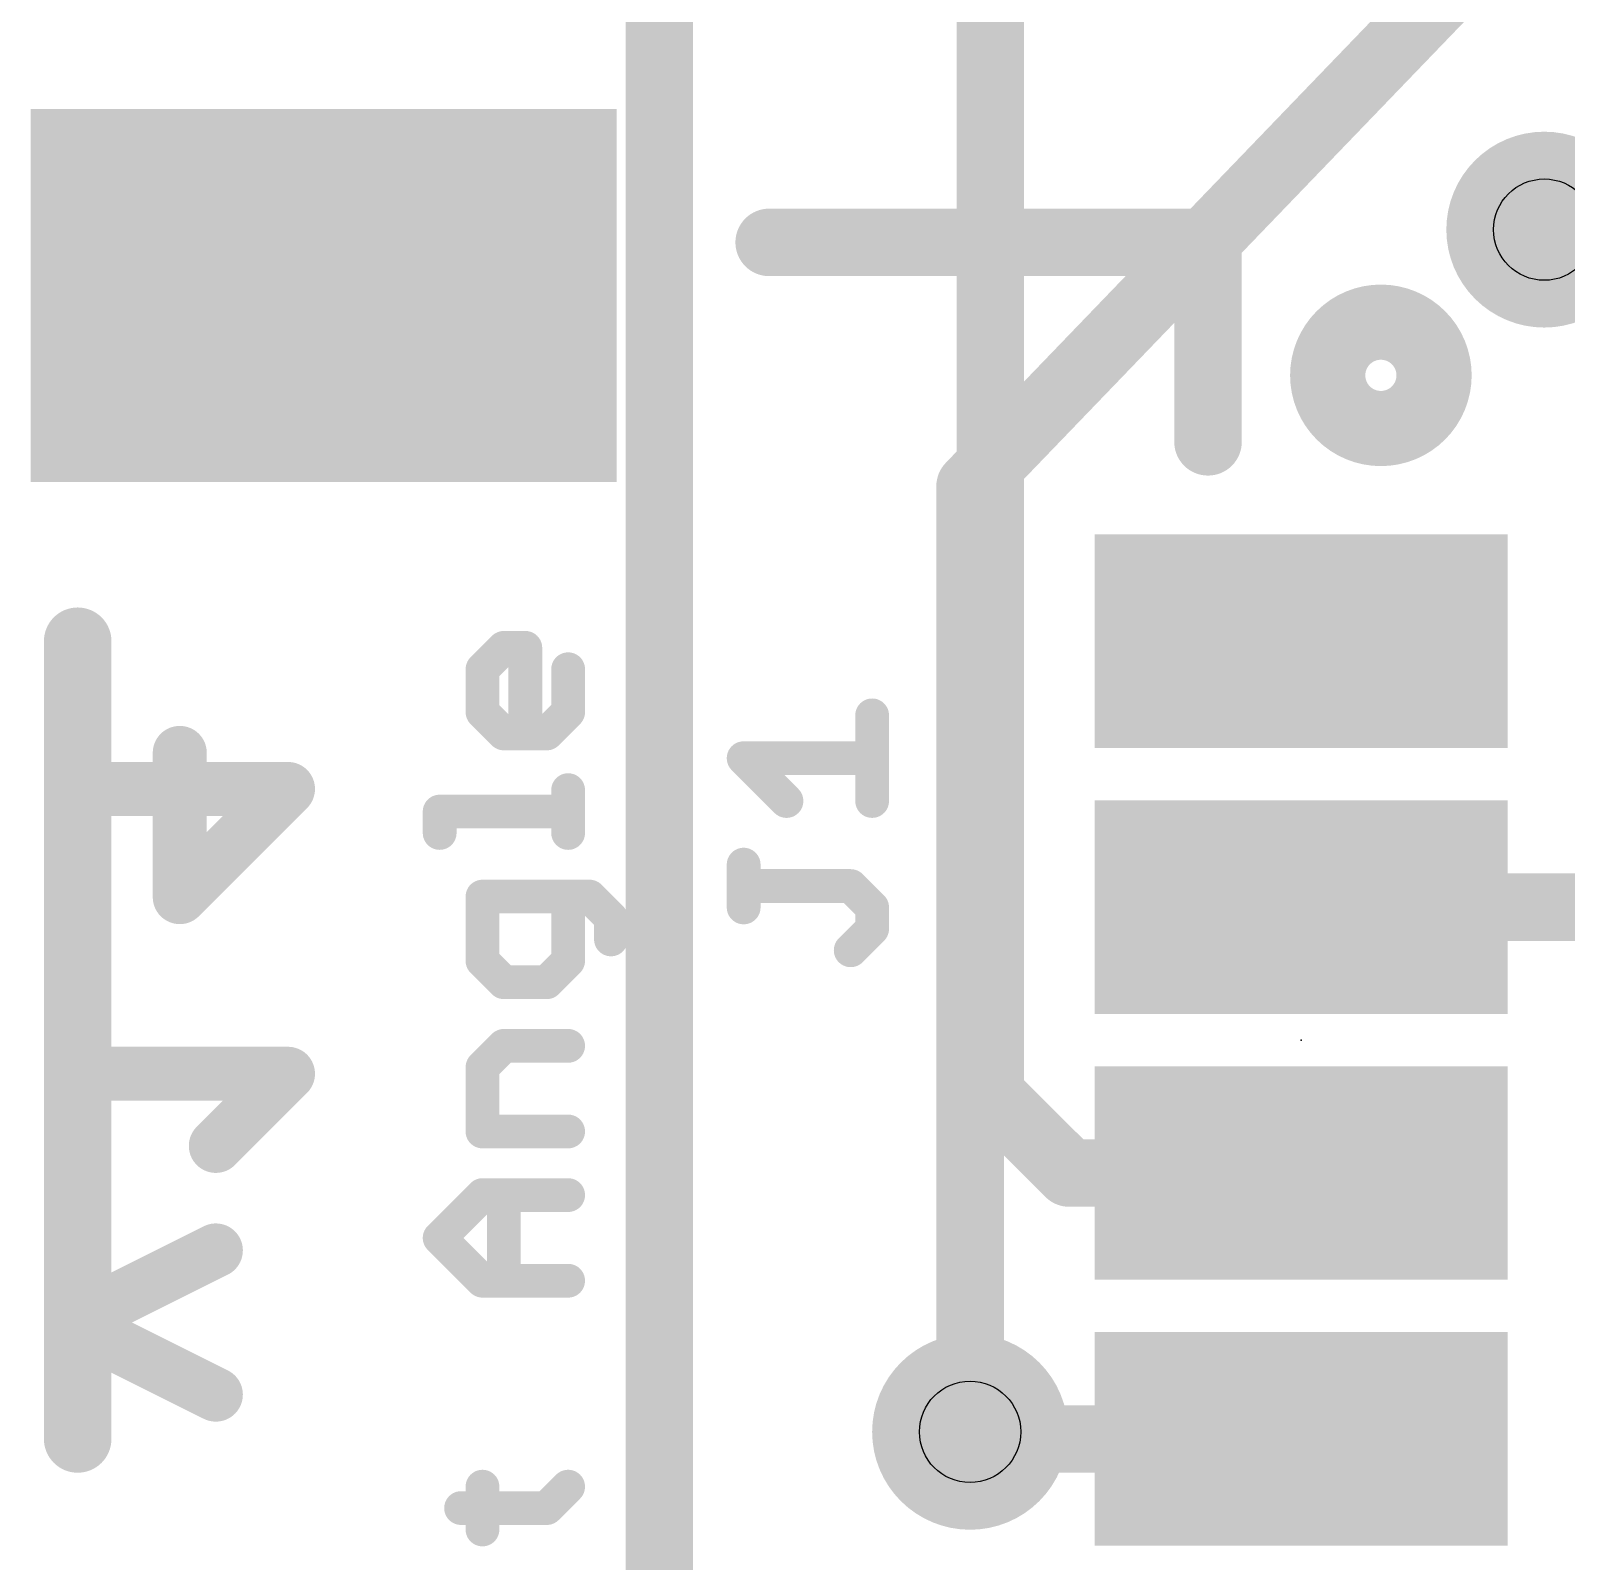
# Model space of a CAD drawing. Extents: x -32 to 75, y -66 to 21.
# Drawn here: x 0.2 to 5.98, y 3.63 to 9.38 of the extents above; entities that cross this region are included whole.
import ezdxf

# ---------------------------------------------------------------- set-up
doc = ezdxf.new("R2010")
doc.units = 0
for name, color, linetype in [('1', 12, 'CONTINUOUS'), ('16', 132, 'CONTINUOUS'), ('18', 110, 'CONTINUOUS'), ('21', 41, 'CONTINUOUS'), ('23', 53, 'CONTINUOUS'), ('25', 253, 'CONTINUOUS'), ('27', 253, 'CONTINUOUS'), ('29', 253, 'CONTINUOUS'), ('31', 253, 'CONTINUOUS'), ('44', 253, 'CONTINUOUS'), ('51', 53, 'CONTINUOUS')]:
    doc.layers.add(name, color=color, linetype=linetype)

# ---------------------------------------------------------------- blocks, each defined once
blk = doc.blocks.new('RECT')
blk.add_solid([(-0.5, -0.5), (0.5, -0.5), (-0.5, 0.5), (0.5, 0.5)])
blk = doc.blocks.new('ROUNDV')
at = {"const_width": 0.5}
blk.add_lwpolyline([(0, -0.25, 1), (0, 0.25, 1), (0, -0.25)], format="xyb", dxfattribs=at)

msp = doc.modelspace()

# ---------------------------------------------------------------- linework, layer by layer
at = {"layer": '1', "const_width": 0.254}
for points in [[(3.81, 7.62), (3.81, 10.3886)], [(3.81, 5.3848), (3.81, 7.62)], [(4.9784, 6.088), (6.215, 6.088)], [(4.1068, 5.088), (3.81, 5.3848)], [(4.9784, 5.088), (4.1068, 5.088)], [(3.7606, 4.088), (3.7338, 4.1148)], [(4.9784, 4.088), (3.7606, 4.088)]]:
    msp.add_lwpolyline(points, dxfattribs=at)
at = {"layer": '1', "const_width": 0.127}
for points in [[(3.8735, 7.62, 1), (3.7465, 7.62)], [(3.7465, 7.62, 1), (3.8735, 7.62)], [(4.9784, 6.1515, 1), (4.9784, 6.0245)], [(3.8549, 5.4297, 1), (3.7651, 5.3399)], [(3.7465, 5.3848, 1), (3.8735, 5.3848)], [(4.1068, 5.1515, 1), (4.1068, 5.0245)], [(4.0619, 5.0431, 1), (4.1517, 5.1329)], [(4.9784, 5.0245, 1), (4.9784, 5.1515)], [(3.7787, 4.1597, 1), (3.6889, 4.0699)], [(3.7606, 4.1515, 1), (3.7606, 4.0245)], [(4.9784, 4.0245, 1), (4.9784, 4.1515)], [(3.7157, 4.0431, 1), (3.8055, 4.1329)]]:
    msp.add_lwpolyline(points, format="xyb", dxfattribs=at)
at = {"layer": '16'}
for points, const_width in [([(2.5654, 3.048), (2.5654, 12.5222)], 0.254), ([(3.7338, 7.6708), (6.35, 10.3886)], 0.254), ([(3.7338, 4.1148), (3.7338, 7.6708)], 0.254), ([(0.7623, 6.1257), (0.7623, 6.668)], 0.2032), ([(0.3556, 6.5324), (1.1691, 6.5324)], 0.2032), ([(1.1691, 6.5324), (0.7623, 6.1257)], 0.2032), ([(0.3556, 5.1902), (0.3556, 5.7325)], 0.2032), ([(1.1691, 5.4613), (0.3556, 5.4613)], 0.2032), ([(0.8979, 5.1902), (1.1691, 5.4613)], 0.2032), ([(0.3556, 4.5258), (0.8979, 4.797)], 0.2032), ([(0.8979, 4.2546), (0.3556, 4.5258)], 0.2032)]:
    msp.add_lwpolyline(points, dxfattribs=dict(at, const_width=const_width))
for points, const_width in [([(3.7973, 7.6708, 1), (3.6703, 7.6708)], 0.127), ([(3.6881, 7.7148, 1), (3.7795, 7.6268)], 0.127), ([(0.8131, 6.668, 1), (0.7115, 6.668)], 0.1016), ([(0.3556, 6.5832, 1), (0.3556, 6.4816)], 0.1016), ([(1.205, 6.4965, 1), (1.1332, 6.5683)], 0.1016), ([(1.1691, 6.4816, 1), (1.1691, 6.5832)], 0.1016), ([(0.7264, 6.1616, 1), (0.7983, 6.0898)], 0.1016), ([(0.7115, 6.1257, 1), (0.8131, 6.1257)], 0.1016), ([(0.4064, 5.7325, 1), (0.3048, 5.7325)], 0.1016), ([(0.3556, 5.5121, 1), (0.3556, 5.4105)], 0.1016), ([(1.205, 5.4254, 1), (1.1332, 5.4972)], 0.1016), ([(1.1691, 5.4105, 1), (1.1691, 5.5121)], 0.1016), ([(0.862, 5.2261, 1), (0.9338, 5.1542)], 0.1016), ([(0.3048, 5.1902, 1), (0.4064, 5.1902)], 0.1016), ([(0.9206, 4.7515, 1), (0.8752, 4.8424)], 0.1016), ([(0.3783, 4.5712, 1), (0.3329, 4.4804)], 0.1016), ([(0.3329, 4.5712, 1), (0.3783, 4.4804)], 0.1016), ([(0.8752, 4.2092, 1), (0.9206, 4.3001)], 0.1016), ([(3.6703, 4.1148, 1), (3.7973, 4.1148)], 0.127)]:
    msp.add_lwpolyline(points, format="xyb", dxfattribs=dict(at, const_width=const_width))
at = {"layer": '21', "const_width": 0.254}
for points in [[(2.9784, 8.588), (4.6284, 8.588)], [(4.6284, 8.588), (4.6284, 7.838)], [(0.3784, 7.088), (0.3784, 4.088)]]:
    msp.add_lwpolyline(points, dxfattribs=at)
at = {"layer": '21'}
for points, const_width in [([(2.9784, 8.6515, 1), (2.9784, 8.5245)], 0.127), ([(4.6919, 8.588, 1), (4.5649, 8.588)], 0.127), ([(4.6284, 8.5245, 1), (4.6284, 8.6515)], 0.127), ([(5.2784, 7.9466, 1), (5.2784, 8.2294, 1), (5.2784, 7.9466)], 0.4), ([(4.5649, 7.838, 1), (4.6919, 7.838)], 0.127), ([(0.4419, 7.088, 1), (0.3149, 7.088)], 0.127), ([(0.3149, 4.088, 1), (0.4419, 4.088)], 0.127)]:
    msp.add_lwpolyline(points, format="xyb", dxfattribs=dict(at, const_width=const_width))
at = {"layer": '23'}
msp.add_point((4.9784, 5.588), dxfattribs=at)
at = {"layer": '25', "const_width": 0.127}
for points in [[(3.3655, 6.4872), (3.3655, 6.8092)], [(3.0435, 6.4872), (2.8825, 6.6482)], [(2.8825, 6.6482), (3.3655, 6.6482)], [(2.8825, 6.0869), (2.8825, 6.2479)], [(3.285, 6.1674), (2.8825, 6.1674)], [(3.3655, 6.0869), (3.285, 6.1674)], [(3.3655, 6.0064), (3.3655, 6.0869)], [(3.285, 5.9259), (3.3655, 6.0064)]]:
    msp.add_lwpolyline(points, dxfattribs=at)
at = {"layer": '25', "const_width": 0.0635}
for points in [[(3.3973, 6.8092, 1), (3.3338, 6.8092)], [(2.9049, 6.6706, 1), (2.86, 6.6257)], [(2.8825, 6.6799, 1), (2.8825, 6.6164)], [(3.3655, 6.6164, 1), (3.3655, 6.6799)], [(3.021, 6.4647, 1), (3.0659, 6.5096)], [(3.3338, 6.4872, 1), (3.3973, 6.4872)], [(2.9142, 6.2479, 1), (2.8507, 6.2479)], [(2.8825, 6.1991, 1), (2.8825, 6.1356)], [(3.3075, 6.1898, 1), (3.2625, 6.1449)], [(3.285, 6.1356, 1), (3.285, 6.1991)], [(3.3973, 6.0869, 1), (3.3338, 6.0869)], [(3.343, 6.0644, 1), (3.388, 6.1093)], [(2.8507, 6.0869, 1), (2.9142, 6.0869)], [(3.388, 5.9839, 1), (3.343, 6.0288)], [(3.3338, 6.0064, 1), (3.3973, 6.0064)], [(3.2625, 5.9483, 1), (3.3075, 5.9034)]]:
    msp.add_lwpolyline(points, format="xyb", dxfattribs=at)
at = {"layer": '27', "const_width": 0.127}
for points in [[(1.9005, 6.9827), (1.981, 7.0632)], [(1.981, 7.0632), (2.0615, 7.0632)], [(2.0615, 7.0632), (2.0615, 6.7412)], [(1.9005, 6.8217), (1.9005, 6.9827)], [(2.2225, 6.9827), (2.2225, 6.8217)], [(1.981, 6.7412), (1.9005, 6.8217)], [(2.2225, 6.8217), (2.142, 6.7412)], [(2.142, 6.7412), (1.981, 6.7412)], [(2.2225, 6.367), (2.2225, 6.528)], [(1.7395, 6.367), (1.7395, 6.4474)], [(1.7395, 6.4474), (2.2225, 6.4474)], [(2.303, 6.1276), (1.9005, 6.1276)], [(1.9005, 6.1276), (1.9005, 5.8861)], [(2.2225, 5.8861), (2.2225, 6.1276)], [(2.3835, 6.0471), (2.303, 6.1276)], [(2.3835, 5.9666), (2.3835, 6.0471)], [(1.9005, 5.8861), (1.981, 5.8056)], [(2.142, 5.8056), (2.2225, 5.8861)], [(1.981, 5.8056), (2.142, 5.8056)], [(1.9005, 5.4858), (1.981, 5.5663)], [(1.981, 5.5663), (2.2225, 5.5663)], [(1.9005, 5.2443), (1.9005, 5.4858)], [(2.2225, 5.2443), (1.9005, 5.2443)], [(1.7395, 4.844), (1.9005, 5.005)], [(1.9005, 5.005), (2.2225, 5.005)], [(1.981, 4.683), (1.981, 5.005)], [(1.9005, 4.683), (1.7395, 4.844)], [(2.2225, 4.683), (1.9005, 4.683)], [(1.9005, 3.7475), (1.9005, 3.9085)], [(2.142, 3.828), (2.2225, 3.9085)], [(1.82, 3.828), (2.142, 3.828)]]:
    msp.add_lwpolyline(points, dxfattribs=at)
at = {"layer": '27', "const_width": 0.0635}
for points in [[(1.981, 7.0949, 1), (1.981, 7.0314)], [(2.0034, 7.0407, 1), (1.9585, 7.0856)], [(2.0932, 7.0632, 1), (2.0297, 7.0632)], [(2.0615, 7.0314, 1), (2.0615, 7.0949)], [(1.9322, 6.9827, 1), (1.8687, 6.9827)], [(2.2543, 6.9827, 1), (2.1907, 6.9827)], [(1.878, 7.0051, 1), (1.9229, 6.9602)], [(1.9229, 6.8441, 1), (1.878, 6.7992)], [(2.245, 6.7992, 1), (2.2, 6.8441)], [(1.8687, 6.8217, 1), (1.9322, 6.8217)], [(2.1907, 6.8217, 1), (2.2543, 6.8217)], [(1.981, 6.7729, 1), (1.981, 6.7094)], [(1.9585, 6.7187, 1), (2.0034, 6.7636)], [(2.0297, 6.7412, 1), (2.0932, 6.7412)], [(2.1195, 6.7636, 1), (2.1645, 6.7187)], [(2.142, 6.7094, 1), (2.142, 6.7729)], [(2.2543, 6.528, 1), (2.1907, 6.528)], [(1.7712, 6.4474, 1), (1.7077, 6.4474)], [(1.7395, 6.4792, 1), (1.7395, 6.4157)], [(2.2225, 6.4157, 1), (2.2225, 6.4792)], [(1.7077, 6.367, 1), (1.7712, 6.367)], [(2.1907, 6.367, 1), (2.2543, 6.367)], [(1.9005, 6.1594, 1), (1.9005, 6.0959)], [(1.9322, 6.1276, 1), (1.8687, 6.1276)], [(2.2543, 6.1276, 1), (2.1907, 6.1276)], [(2.3255, 6.1501, 1), (2.2805, 6.1052)], [(2.303, 6.0959, 1), (2.303, 6.1594)], [(2.4153, 6.0471, 1), (2.3518, 6.0471)], [(2.3611, 6.0247, 1), (2.406, 6.0696)], [(1.9229, 5.9086, 1), (1.878, 5.8637)], [(2.245, 5.8637, 1), (2.2, 5.9086)], [(2.3518, 5.9666, 1), (2.4153, 5.9666)], [(1.8687, 5.8861, 1), (1.9322, 5.8861)], [(2.1907, 5.8861, 1), (2.2543, 5.8861)], [(1.981, 5.8374, 1), (1.981, 5.7739)], [(1.9585, 5.7832, 1), (2.0034, 5.8281)], [(2.1195, 5.8281, 1), (2.1645, 5.7832)], [(2.142, 5.7739, 1), (2.142, 5.8374)], [(1.981, 5.5981, 1), (1.981, 5.5346)], [(2.0034, 5.5439, 1), (1.9585, 5.5888)], [(2.2225, 5.5346, 1), (2.2225, 5.5981)], [(1.9322, 5.4858, 1), (1.8687, 5.4858)], [(1.878, 5.5083, 1), (1.9229, 5.4634)], [(1.9005, 5.2761, 1), (1.9005, 5.2126)], [(1.8687, 5.2443, 1), (1.9322, 5.2443)], [(2.2225, 5.2126, 1), (2.2225, 5.2761)], [(1.9005, 5.0368, 1), (1.9005, 4.9733)], [(1.9229, 4.9826, 1), (1.878, 5.0275)], [(2.0127, 5.005, 1), (1.9492, 5.005)], [(2.2225, 4.9733, 1), (2.2225, 5.0368)], [(1.7619, 4.8665, 1), (1.717, 4.8216)], [(1.717, 4.8665, 1), (1.7619, 4.8216)], [(1.9005, 4.7148, 1), (1.9005, 4.6513)], [(1.878, 4.6606, 1), (1.9229, 4.7055)], [(2.2225, 4.6513, 1), (2.2225, 4.7148)], [(1.9492, 4.683, 1), (2.0127, 4.683)], [(1.9322, 3.9085, 1), (1.8687, 3.9085)], [(2.245, 3.8861, 1), (2.2, 3.931)], [(1.82, 3.8598, 1), (1.82, 3.7963)], [(2.1195, 3.8505, 1), (2.1645, 3.8056)], [(2.142, 3.7963, 1), (2.142, 3.8598)], [(1.8687, 3.7475, 1), (1.9322, 3.7475)]]:
    msp.add_lwpolyline(points, format="xyb", dxfattribs=at)
at = {"layer": '44'}
for centre in [(5.8928, 8.636), (3.7338, 4.1148)]:
    msp.add_circle(centre, 0.1905, dxfattribs=at)
at = {"layer": '51', "const_width": 0.2032}
msp.add_lwpolyline([(1.905, 8.555), (0.635, 8.555)], dxfattribs=at)
at = {"layer": '51', "const_width": 0.1016}
for points in [[(0.635, 8.6058, 1), (0.635, 8.5042)], [(1.905, 8.5042, 1), (1.905, 8.6058)]]:
    msp.add_lwpolyline(points, format="xyb", dxfattribs=at)

# ---------------------------------------------------------------- block references
at = {"layer": '1', "rotation": 270}
for p, xscale, yscale in [((1.3034, 8.388), 1.2, 2), ((4.9784, 7.088), 0.6, 1.35), ((4.9784, 6.088), 0.6, 1.35), ((4.9784, 5.088), 0.6, 1.35), ((4.9784, 4.088), 0.6, 1.35)]:
    msp.add_blockref('RECT', p, dxfattribs=dict(at, xscale=xscale, yscale=yscale))
at = {"layer": '18', "xscale": 0.7366, "yscale": 0.7366}
for p in [(5.8928, 8.636), (5.8928, 8.636), (3.7338, 4.1148), (3.7338, 4.1148)]:
    msp.add_blockref('ROUNDV', p, dxfattribs=at)
at = {"layer": '29', "rotation": 270}
for p, xscale, yscale in [((1.3034, 8.388), 1.4032, 2.2032), ((4.9784, 7.088), 0.8032, 1.5532), ((4.9784, 6.088), 0.8032, 1.5532), ((4.9784, 5.088), 0.8032, 1.5532), ((4.9784, 4.088), 0.8032, 1.5532)]:
    msp.add_blockref('RECT', p, dxfattribs=dict(at, xscale=xscale, yscale=yscale))
at = {"layer": '31', "rotation": 270}
for p, xscale, yscale in [((1.3034, 8.388), 1.2, 2), ((4.9784, 7.088), 0.6, 1.35), ((4.9784, 6.088), 0.6, 1.35), ((4.9784, 5.088), 0.6, 1.35), ((4.9784, 4.088), 0.6, 1.35)]:
    msp.add_blockref('RECT', p, dxfattribs=dict(at, xscale=xscale, yscale=yscale))

doc.saveas('drawing.dxf')
